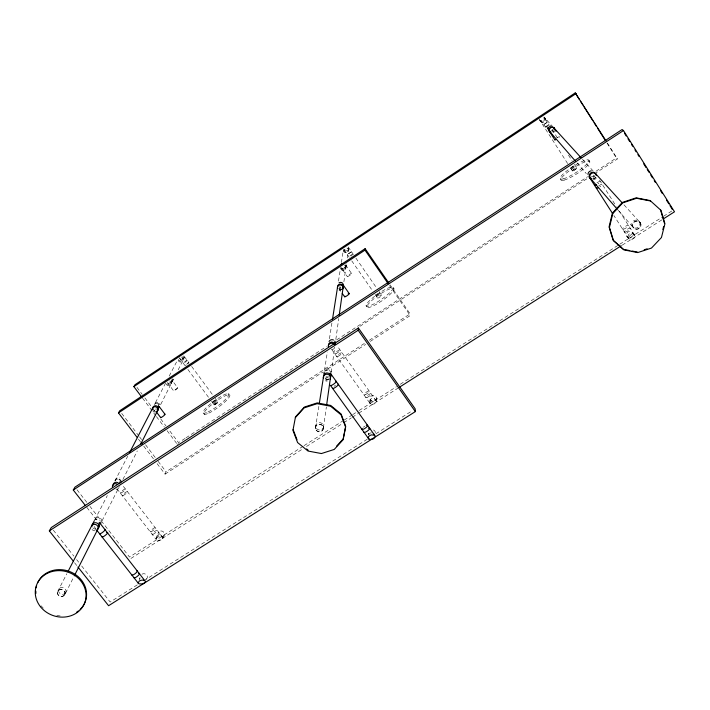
<?xml version="1.0" encoding="UTF-8"?>
<svg xmlns="http://www.w3.org/2000/svg" width="710" height="710" viewBox="0 0 710 710"><rect width="100%" height="100%" fill="white"/><g stroke="black" fill="none" stroke-linecap="round" stroke-linejoin="round"><path stroke-width="0.53" stroke-dasharray="3.55 2.66" d="M331.668 349.382L370.389 403.892L371.694 404.434L374.986 403.706L376.096 402.632L376.495 398.31M368.339 434.964L368.419 433.153A3.514 3.31 2.5 0 0 369.014 434.786M376.398 401.425L374.56 398.834L372.91 398.141L371.303 398.523L370.185 399.872L369.848 401.833L370.389 403.892L369.803 402.881L369.99 398.718M164.125 535.171A3.177 2.902 15.7 0 1 158.694 535.491A3.177 2.902 15.7 0 1 160.886 530.956A3.177 2.902 15.7 0 1 164.125 535.171C163.877 538.828 160.362 541.481 156.874 540.106L156.014 539.316L156.067 538.304L158.339 532.58M162.794 538.641L162.856 537.63L122.679 485.489M172.335 380.587L172.273 381.563L170.187 382.938L167.453 382.521L173.701 390.988L176.417 389.399L177.713 387.802L171.642 379.761L171.589 382.93L170.693 384.003L168.305 383.764M184.351 357.609L183.775 355.87L183.739 358.834L181.751 360.147L179.816 358.497L182.372 358.923L184.351 357.609L177.828 370.54M323.298 427.695L323.529 426.089M323.449 427.757L326.378 406.892M331.224 372.262L334.73 347.243M335.83 339.371L338.75 318.524M343.897 281.79L346.489 263.295M347.243 257.961L348.645 247.923L348.175 246.973L348.308 249.902L347.447 250.932L346.223 251.278L344.022 249.725L346.356 250.355L348.433 248.979L348.645 247.923M315.426 428.254L318.967 405.658M324.47 370.531L327.363 352.027M329.44 338.776L331.978 322.624M338.484 281.098L340.472 268.389M341.386 262.576L343.392 249.76A2.529 2.476 10.1 0 0 345.663 252.05A2.529 2.476 10.1 0 0 348.353 250.275A2.529 2.476 10.1 0 0 347.004 247.364M315.462 428.174L315.71 426.577M369.803 402.881L371.215 400.591L372.839 399.934L375.83 400.413L337.135 345.832M140.039 577.443L139.249 579.431L140.42 578.011L141.991 577.691M548.848 125.137L547.659 125.235L544.606 127.685L548.147 125.785M157.079 463.639L165.066 474.147L166.078 471.777L365.57 342.681M177.677 444.753L178.281 443.351M64.699 594.501A3.825 3.417 18.5 0 0 60.714 589.504A3.825 3.417 18.5 0 0 58.202 594.873A3.825 3.417 18.5 0 0 64.699 594.501L65.746 592.424A3.807 3.408 18.5 0 0 61.779 587.436A3.807 3.408 18.5 0 0 59.267 592.797A3.807 3.408 18.5 0 0 65.746 592.424M64.841 594.607A3.914 3.506 18.5 0 0 60.758 589.486A3.914 3.506 18.5 0 0 58.184 594.989A3.914 3.506 18.5 0 0 64.841 594.607L73.822 576.804M102.08 520.758L119.315 486.581M122.901 479.472L137.314 450.894M160.797 404.318L173.426 379.273M57.679 591.457L66.855 573.724M94.749 519.871L107.334 495.571M114.851 481.052L127.711 456.228M165.643 382.974L154.31 404.869A2.778 2.591 21.2 0 1 157.931 403.679M169.193 376.123L177.198 360.68M352.87 254.65C353.66 252.769 347.057 257.757 350.003 256.727M368.614 434.644L369.821 433.18L371.543 432.789M595.539 176.932L594.376 178.343L592.593 178.849M554.013 130.684L551.67 132.22M156.067 538.304L158.632 536.662L160.451 536.485L162.856 537.63M593.4 177.243L594.687 175.982M187.591 364.044C191.922 359.863 181.449 367.381 186.552 364.798M351.033 256.106L352.089 255.352M185.088 438.416L178.583 442.649L168.669 429.488M186.02 437.813L205.536 425.121M206.468 424.518L326.387 346.542M336.611 339.895L587.596 176.71M595.965 171.27L616.413 157.966L617.443 158.925L592.335 175.237M359.899 326.316L588.617 177.651M369.28 340.276L410.114 313.855L390.109 284.896M165.066 474.147L322.917 372.031M327.558 369.031L365.632 344.403M370.274 341.395L410.202 315.568L410.114 313.855M303.152 446.235L129.486 557.039L89.948 506.363M304.084 445.631L343.303 420.613M344.235 420.018L351.707 415.252M352.639 414.658L358.239 411.081M359.171 410.486L396.526 386.657M400.254 384.27L618.738 244.87M619.67 244.275L662.625 216.869M663.557 216.275L672.894 210.311M130.915 558.459L302.771 448.862M306.507 446.483L342.93 423.249M343.862 422.654L351.335 417.888M352.275 417.294L357.875 413.717M358.807 413.122L398.035 388.104M622.2 245.154L662.359 219.55M137.314 584.845L110.183 602.027L81.41 565.657M143.864 580.7L367.478 439.099M375.901 433.766L412.386 410.655M329.493 376.744L325.855 377.507M177.713 387.802L173.701 390.988M342.016 288.988L340.64 289.361L339.238 288.837M329.192 378.892L327.461 379.317L325.695 378.581M155.366 409.093L156.945 409.031M339.336 288.162L340.809 288.189M341.217 267.83L342.318 268.424L345.016 267.945L346.125 265.904L345.628 264.928L345.761 268.043L344.847 269.143L343.551 269.498L341.217 267.83L347.252 276.474M626.894 236.563L629.868 239.767L631.376 239.847L634.296 237.992L634.926 236.545L634.722 235.241L618.579 209.947M632.69 232.862L634.722 235.241L632.219 234.362L630.595 235.01L629.291 236.235L628.874 238.977L613.884 215.547M539.467 118.978L539.733 120.096L541.792 120.966L543.984 119.511L544.126 117.185L552.522 126.398M567.654 163.566L539.733 120.096L542.271 121.508L543.594 121.108L544.463 120.052L544.126 117.185L549.114 124.969M634.722 235.241L633.16 233.767L631.226 233.182L629.45 233.652L628.306 235.045L628.093 236.998L628.874 238.977M582.448 159.244L593.622 171.509M624.001 204.844L640.411 222.851A4.304 4.082 -33.5 0 1 636.87 229.303A4.304 4.082 -33.5 0 1 633.08 223.339A4.198 3.985 -33.5 0 1 640.278 222.825A4.198 3.985 -33.5 0 1 636.817 229.117A4.198 3.985 -33.5 0 1 633.116 223.304A4.304 4.082 -33.5 0 1 640.411 222.851M639.399 221.866A4.18 3.967 -33.6 0 1 635.956 228.141A4.18 3.967 -33.6 0 1 632.273 222.337A4.18 3.967 -33.6 0 1 639.399 221.866L640.269 222.825M632.353 226.366L633.205 227.342M539.733 120.096L546.522 127.889M576.928 162.838L586.336 173.648M617.975 210.018L633.169 227.475M53.321 530.157L73.875 556.134M76.618 559.595L78.668 562.196M74.532 562.71L77.257 566.154M96.125 529.358L93.738 525.861M76.999 489.767L87.224 502.875M86.815 507.357L97.643 521.229M116.937 488.711L156.014 539.316M121.703 413.389L138.929 436.046M139.586 436.916L141.574 439.534M145.55 444.762L155.481 457.835M158.135 461.322L166.078 471.777M138.441 439.144L140.438 441.762M143.766 446.137L153.75 459.263M136.959 387.376L142.24 394.396M144.884 397.911L152.81 408.436M153.475 409.315L155.454 411.942M160.744 418.962L166.025 425.982M142.497 398.079L155.774 415.696M156.431 416.575L164.4 427.145M167.054 430.668L177.012 443.874M203.779 413.238L204.631 414.383M179.168 357.689L185.257 365.898M187.884 369.448L208.882 397.795M211.5 401.336L214.127 404.877M184.414 356.677L189.037 362.916M191.656 366.458L212.609 394.795M215.228 398.337L217.846 401.878M228.114 393.553L228.957 394.698M324.985 377.747L328.109 382.113M338.75 288.393L341.084 291.721M366.094 305.442L366.928 306.631M344.022 249.725L349.222 257.224M351.743 260.845L372.51 290.736M375.031 294.357L377.542 297.987M345.628 264.928L351.654 273.581A2.662 0.461 -34.9 0 1 348.291 276.279A2.662 0.461 -34.9 0 1 348.415 275.231A2.662 0.461 -34.9 0 1 351.654 273.581M348.175 246.973L353.376 254.482M355.896 258.103L376.025 287.124M379.167 291.659L381.678 295.28A2.494 0.497 -34.8 0 1 378.563 297.836A2.494 0.497 -34.8 0 1 378.59 296.789A2.494 0.497 -34.8 0 1 381.678 295.289M393.18 287.772A16.33 3.231 -34.8 0 1 372.892 304.448A16.33 3.231 -34.8 0 1 372.839 297.73A16.33 3.231 -34.8 0 1 393.18 287.772L394.014 288.97A16.33 3.248 -34.8 0 1 373.735 305.655A16.33 3.248 -34.8 0 1 373.664 298.919A16.33 3.248 -34.8 0 1 394.006 288.97M389.479 285.571L410.202 315.568M560.252 178.778L561.069 180.029M570.591 168.146L572.358 170.897M552.052 129.548L557.927 138.716M568.506 155.215L572.029 160.709M574.381 164.374L576.733 168.039M588.874 160.105L589.682 161.374M599.48 180.029L616.227 206.264M607.396 143.047L617.443 158.925M607.006 143.092L616.413 157.966M161.995 536.84L160.966 535.171L159.519 534.399L158.064 534.71L156.537 538.003L156.874 540.106M595.761 177.172A3.523 3.381 -38.1 0 1 592.806 179.089M596.941 182.79A3.506 0.745 -32.6 0 1 600.385 181.44A3.506 0.745 -32.6 0 1 597.935 183.917M373.451 429.967A3.514 3.31 2.5 0 1 375.421 432.727M363.334 427.251A3.55 0.95 -35.7 0 1 364.807 426.169M141.929 574.239A3.417 3.088 15.4 0 1 146.677 575.1A3.417 3.088 15.4 0 1 145.967 579.422M594.474 175.734A3.506 3.364 -38.2 0 1 593.249 177.065M556.844 137.944A2.796 0.479 -33.1 0 1 559.329 136.728A2.796 0.479 -33.1 0 1 558.61 137.855M552.957 129.504A2.787 2.698 -44.9 0 1 550.64 131.039M554.528 131.252A2.813 2.725 -44.6 0 1 553.552 132.335M346.294 264.723A2.662 2.591 9.6 0 1 342.495 267.235M344.359 265.513A2.689 2.618 9.5 0 1 345.788 268.593A2.689 2.618 9.5 0 1 342.939 270.474A2.689 2.618 9.5 0 1 340.525 268.043M173.125 379.016A2.609 2.449 21.8 0 1 169.512 381.403M169.584 380.88A2.636 2.476 21.7 0 1 171.074 383.817A2.636 2.476 21.7 0 1 168.368 385.601A2.636 2.476 21.7 0 1 165.945 383.285M171.119 380.791A2.627 2.467 21.8 0 1 170.569 384.243A2.627 2.467 21.8 0 1 166.921 383.56M340.853 287.896A2.831 2.751 9.1 0 1 339.416 287.621M345.522 265.7A2.68 2.609 9.5 0 1 344.199 269.631A2.68 2.609 9.5 0 1 340.64 267.333M154.851 403.83A2.769 2.583 21.2 0 1 158.463 402.632M159.572 403.529A2.769 2.583 21.2 0 1 160.096 404.806M155.419 412.031A2.796 2.609 21.1 0 1 152.881 410.868M340.969 287.097A2.822 2.742 9.1 0 1 339.54 286.822M340.48 290.47A2.849 2.769 9 0 1 339.025 290.195M154.549 410.699A2.787 2.6 21.1 0 1 153.422 409.803M115.011 480.75A3.239 2.973 19.8 0 1 117.576 479.081M598.823 185.736A3.506 0.754 -32.5 0 1 602.266 184.396A3.506 0.754 -32.5 0 1 599.826 186.872M593.888 175.086A3.497 3.355 -38.3 0 1 590.968 176.985M596.356 177.837A3.541 3.39 -38 0 1 593.391 179.754M334.57 347.802A3.346 3.213 8.1 0 1 331.818 349.586M115.508 480.856A3.231 2.964 19.8 0 1 119.946 477.972M118.588 488.027A3.266 2.991 19.8 0 1 115.996 489.705M94.252 520.847A3.479 3.168 19.3 0 1 100.181 520.483M327.798 376.983A3.577 3.408 7.9 0 1 325.988 376.637M329.049 370.505A3.577 3.408 7.9 0 1 330.461 371.676M95.096 519.205A3.47 3.159 19.3 0 1 101.681 520.412M95.14 530.814A3.514 3.195 19.2 0 1 91.253 527.796M334.082 386.338A3.577 0.825 -35.6 0 1 335.564 385.246M325.677 369.484A3.568 3.399 7.9 0 1 331.25 372.093M327.195 381.092A3.612 3.443 7.8 0 1 325.366 380.746M329.138 379.229A3.594 3.435 7.9 0 1 325.562 379.459M95.992 529.128A3.506 3.186 19.2 0 1 92.114 526.119M60.172 615.925A25.631 22.933 18.5 0 1 56.818 615.392M43.292 608.15A25.631 22.933 18.5 0 1 41.136 605.79M543.789 117.008A2.654 2.565 -46.6 0 1 544.881 120.505A2.654 2.565 -46.6 0 1 541.357 121.712A2.654 2.565 -46.6 0 1 540.266 118.215M346.196 265.425A2.662 2.6 9.6 0 1 342.389 267.936M544.117 117.372A2.654 2.574 -46.5 0 1 545.386 120.451A2.654 2.574 -46.5 0 1 542.547 122.333A2.654 2.574 -46.5 0 1 540.283 119.91M346.915 247.994A2.538 2.485 10.1 0 1 348.264 250.905A2.538 2.485 10.1 0 1 345.566 252.689A2.538 2.485 10.1 0 1 343.294 250.39M181.52 357.538A2.494 2.352 22.4 0 1 182.923 360.334A2.494 2.352 22.4 0 1 180.358 362.029A2.494 2.352 22.4 0 1 178.068 359.828M341.98 289.201A2.849 2.76 9 0 1 339.149 289.387M172.166 378.732A2.618 2.458 21.8 0 1 169.033 382.344M181.946 356.695A2.485 2.343 22.4 0 1 183.215 359.872A2.485 2.343 22.4 0 1 179.958 360.955A2.485 2.343 22.4 0 1 178.698 357.778M547.357 122.218L542.964 125.129L547.357 122.218M351.494 251.757L347.341 254.508L351.494 251.757M187.165 360.44C182.275 365.393 182.355 361.825 187.165 360.44M151.026 531.754A3.257 0.754 -37.9 0 0 155.321 528.178A3.257 0.754 -37.9 0 0 151.931 529.518A3.257 0.754 -37.9 0 0 151.026 531.754M370.54 400.227A3.266 3.097 2.4 0 0 376.176 399.881A3.266 3.097 2.4 0 0 373.016 395.417A3.266 3.097 2.4 0 0 370.54 400.227M365.197 394.742A3.293 0.817 -35.4 0 0 369.324 391.237A3.293 0.817 -35.4 0 0 365.277 392.976A3.293 0.817 -35.4 0 0 365.197 394.742M335.99 353.615A3.319 0.701 -35.4 0 0 340.196 350.145A3.319 0.701 -35.4 0 0 336.194 352A3.319 0.701 -35.4 0 0 335.99 353.615M367.123 397.458A3.293 0.825 -35.4 0 0 371.25 393.952A3.293 0.825 -35.4 0 0 367.203 395.683A3.293 0.825 -35.4 0 0 367.123 397.458M628.155 237.69A3.443 3.266 -32.3 0 0 633.187 234.486A3.443 3.266 -32.3 0 0 628.03 231.948A3.443 3.266 -32.3 0 0 628.155 237.69M623.282 229.25A3.479 0.861 -32.1 0 0 628.35 226.011A3.479 0.861 -32.1 0 0 624.96 226.641A3.479 0.861 -32.1 0 0 623.282 229.25M625.137 232.161A3.479 0.87 -32.1 0 0 630.205 228.913A3.479 0.87 -32.1 0 0 626.815 229.534A3.479 0.87 -32.1 0 0 625.137 232.161M121.064 492.953A3.284 0.648 -37.5 0 0 125.439 489.394A3.284 0.648 -37.5 0 0 122.102 490.841A3.284 0.648 -37.5 0 0 121.064 492.953M153.005 534.319A3.257 0.754 -37.9 0 0 157.292 530.743A3.257 0.754 -37.9 0 0 153.901 532.074A3.257 0.754 -37.9 0 0 153.005 534.319M337.951 356.376A3.319 0.71 -35.4 0 0 342.149 352.905A3.319 0.71 -35.4 0 0 338.146 354.752A3.319 0.71 -35.4 0 0 337.951 356.376M123.079 495.553A3.284 0.657 -37.5 0 0 127.445 492.003A3.284 0.657 -37.5 0 0 124.099 493.441A3.284 0.657 -37.5 0 0 123.079 495.553M316.119 430.127A4.038 3.807 7.5 0 0 323.077 429.692A4.038 3.807 7.5 0 0 319.118 424.207A4.038 3.807 7.5 0 0 316.119 430.127M316.145 429.994A3.941 3.719 7.5 0 0 322.935 429.577A3.941 3.719 7.5 0 0 319.065 424.225A3.941 3.719 7.5 0 0 316.145 429.994M316.394 428.387A3.923 3.701 7.5 0 0 323.156 427.97A3.923 3.701 7.5 0 0 319.305 422.627A3.923 3.701 7.5 0 0 316.394 428.387M572.819 170.897A2.609 0.515 -32.8 0 0 576.6 168.43A2.609 0.515 -32.8 0 0 574.212 169.078A2.547 0.497 -32.8 0 0 572.855 170.853A2.547 0.497 -32.8 0 0 576.547 168.447A2.547 0.497 -32.8 0 0 574.212 169.078A2.609 0.515 -32.8 0 0 572.819 170.897M214.748 404.691A2.449 0.47 -36.4 0 0 217.961 402.091A2.449 0.47 -36.4 0 0 215.254 403.351A2.449 0.47 -36.4 0 0 214.748 404.691M214.784 404.638A2.396 0.453 -36.4 0 0 217.926 402.1A2.396 0.453 -36.4 0 0 215.281 403.333A2.396 0.453 -36.4 0 0 214.784 404.638M571.231 168.332A2.547 0.497 -32.9 0 0 574.922 165.918A2.547 0.497 -32.9 0 0 572.597 166.557A2.547 0.497 -32.9 0 0 571.231 168.332M564.193 180.091A17.075 3.372 -32.8 0 0 588.918 163.895A17.075 3.372 -32.8 0 0 573.085 168.217A17.075 3.372 -32.8 0 0 564.193 180.091M563.376 178.822A17.075 3.355 -32.8 0 0 588.102 162.617A17.075 3.355 -32.8 0 0 572.287 166.965A17.075 3.355 -32.8 0 0 563.376 178.822M376.921 295.387A2.441 0.479 -34.8 0 0 379.965 292.902A2.441 0.479 -34.8 0 0 376.957 294.375A2.441 0.479 -34.8 0 0 376.921 295.387M213.08 402.348A2.396 0.453 -36.3 0 0 216.222 399.801A2.396 0.453 -36.3 0 0 213.586 401.043A2.396 0.453 -36.3 0 0 213.08 402.348M208.82 413.113A16.064 3.08 -36.4 0 0 229.783 396.065A16.064 3.08 -36.4 0 0 211.935 404.46A16.064 3.08 -36.4 0 0 208.82 413.113M207.968 411.96A16.064 3.062 -36.4 0 0 228.939 394.911A16.064 3.062 -36.4 0 0 211.092 403.324A16.064 3.062 -36.4 0 0 207.968 411.96"/><path stroke-width="1.06" d="M138.166 583.087L139.222 581.037L140.953 580.31L142.932 580.079L145.559 581.179L145.514 582.218L142.781 583.948L139.124 583.868L138.166 583.087L96.791 530.21M159.155 407.575L158.454 405.73L158.383 409.111L157.434 410.256M77.931 567.015L108.594 605.719L415.341 411.605L358.177 330.256L358.373 327.976L51.271 527.557L49.318 530.885L73.165 560.989M388.219 283.752L364.984 250.115L365.1 248.686L119.724 410.77L118.481 412.892L137.11 437.387M326.68 404.7L330.683 376.149M339.211 315.24L343.214 286.716M319.305 403.502L323.52 376.602A3.594 3.435 7.9 0 1 327.754 372.998A3.594 3.435 7.9 0 1 330.345 377.889M332.484 319.393L337.543 287.089A2.849 2.76 9 0 1 340.898 284.186A2.849 2.76 9 0 1 342.939 288.118M330.416 377.409L330.807 375.279L330.256 373.061L374.694 435.31L375.306 436.339L373.788 438.727L370.238 439.552L368.827 439.02L330.372 385.281A3.577 0.817 -35.6 0 0 333.94 383.941A3.577 0.817 -35.6 0 0 335.936 381.199M342.983 287.825L342.841 284.488L349.249 293.647M99.072 526.722L99.258 522.303L144.609 580.398M662.847 229.596L663.655 226.419M74.319 575.81L98.761 527.344M140.793 443.998L158.179 409.51M67.876 571.754L94.199 520.936M129.744 452.305L153.112 407.185M85.457 505.627L73.272 490.015L74.958 487.14L622.137 129.513L623.469 130.56L674.5 211.802L663.291 218.946M141.831 397.201L133.87 386.63L134.971 384.749L575.251 92.904L606.216 141.184M295.333 417.658L304.164 407.877L317.086 403.679L330.603 406.218L341.048 414.817L345.61 427.109L343.099 439.774L334.241 449.439L321.417 453.548L308.025 451.045L297.614 442.578L292.946 430.366L295.493 416.877L304.306 407.096L317.21 402.907L330.709 405.454L341.128 414.028L345.681 426.302L343.178 438.957L336.549 446.191M133.87 386.63L576.103 93.56M118.481 412.892L364.984 250.115M73.272 490.015L623.469 130.56M49.318 530.885L358.177 330.256M398.967 387.509L621.259 245.749M644.174 249.787L647.112 248.82M624.525 249.565L629.85 250.595M631.989 251.012L637.314 252.041M650.6 201.01L636.577 198.276L622.723 202.882L612.792 213.568L609.437 227.413L613.502 240.69L623.868 249.885L637.749 252.574L651.487 248.056L661.445 237.522L664.942 223.721L660.983 210.346L650.147 200.566L636.151 197.833L622.315 202.439L612.402 213.106L609.056 226.925L613.112 240.184L623.46 249.352M306.56 448.906L308.167 450.211M612.712 213.719L589.131 176.861L590.188 177.748M550.17 131.82L548.963 130.711L554.829 139.843M589.131 176.861L590.676 178.299M119.733 481.983L120.656 482.862M554.128 128.155L580.957 157.602M595.663 173.746L621.765 202.385M549.442 131.252L575.482 161.179M589.753 177.58L617.247 209.184M373.327 433.561L374.694 435.31L371.463 434.866L369.715 435.594L368.525 436.73L368.197 437.99L368.827 439.02L368.446 437.529M141.104 442.641L142.435 444.389M156.83 412.519L160.655 417.595M159.2 406.573L164.924 414.187M358.373 327.976L415.19 408.88L415.341 411.605M342.247 293.381L344.581 296.709M365.1 248.686L388.858 283.086M553.898 128.803L553.64 127.623L555.983 131.279M575.251 92.904L579.369 99.409M580.54 101.264L582.892 104.982M584.073 106.846L592.894 120.789M594.066 122.644L596.418 126.362M597.598 128.226L605.24 140.305M624.472 133.232L626.22 136.018M627.968 138.805L629.717 141.592M631.465 144.379L632.637 146.233M634.971 149.943L636.133 151.807M637.891 154.594L639.053 156.448M643.721 163.877L646.056 167.595M647.218 169.45L648.976 172.237M650.724 175.024L652.472 177.811M654.221 180.597L655.392 182.452M660.637 190.812L662.394 193.599M666.477 200.096L668.811 203.814M669.974 205.669L672.308 209.388M330.256 373.061L330.958 374.214M335.271 343.4L334.632 342.291L335.138 344.323M342.841 284.488L343.383 285.509M293.115 429.559L296.993 439.721M553.64 127.623L554.217 129.149M660.513 209.885L664.453 223.242M591.066 178.751A3.523 3.381 -38.1 0 1 589.415 174.713A3.523 3.381 -38.1 0 1 593.214 172.246A3.523 3.381 -38.1 0 1 596.178 175.432M596.4 184.795A3.506 0.745 -32.6 0 1 594.652 184.715M368.339 428.299A3.55 0.959 -35.7 0 1 369.555 428.92A3.55 0.959 -35.7 0 1 366.253 431.76A3.55 0.959 -35.7 0 1 363.893 432.115M366.262 425.396A3.55 0.95 -35.7 0 1 367.256 426.337A3.55 0.95 -35.7 0 1 363.218 429.31A3.55 0.95 -35.7 0 1 362.242 428.37M136.56 570.742A3.532 0.861 -38.5 0 1 137.03 571.79A3.532 0.861 -38.5 0 1 133.569 574.692A3.532 0.861 -38.5 0 1 131.918 574.647M550.49 132.193A2.813 2.716 -44.7 0 1 549.149 128.945A2.813 2.716 -44.7 0 1 552.167 126.957A2.813 2.716 -44.7 0 1 554.545 129.513M587.986 174.474A3.506 3.364 -38.2 0 1 591.332 170.826M105.089 529.349A3.559 0.745 -38 0 1 102.4 532.491A3.559 0.745 -38 0 1 99.613 533.361M138.69 573.467A3.523 0.87 -38.6 0 1 139.16 574.523A3.523 0.87 -38.6 0 1 135.716 577.425A3.523 0.87 -38.6 0 1 134.048 577.381M556.267 139.391A2.796 0.479 -33.1 0 1 554.98 139.453M550.783 132.53A2.813 2.725 -44.6 0 1 549.442 129.273A2.813 2.725 -44.6 0 1 552.46 127.285A2.813 2.725 -44.6 0 1 554.847 129.85M547.792 128.492A2.787 2.698 -44.9 0 1 548.111 127.099M157.931 403.679A2.778 2.591 21.2 0 1 159.049 404.567M339.034 282.864A2.831 2.751 9.1 0 1 342.974 283.618M164.276 414.383A2.787 0.488 -36.6 0 1 164.72 414.835A2.787 0.488 -36.6 0 1 161.969 417.036A2.787 0.488 -36.6 0 1 160.575 417.338M152.348 409.581A2.796 2.609 21.1 0 1 154.319 406.848A2.796 2.609 21.1 0 1 157.584 408.339A2.796 2.609 21.1 0 1 156.75 411.596M348.157 293.816A2.831 0.524 -35 0 1 348.894 294.197A2.831 0.524 -35 0 1 345.672 296.54A2.831 0.524 -35 0 1 344.936 296.159M337.419 287.887A2.849 2.769 9 0 1 340.782 284.985A2.849 2.769 9 0 1 342.823 288.926M119.218 479.392A3.239 2.973 19.8 0 1 121.144 481.895M152.898 408.516A2.787 2.6 21.1 0 1 154.86 405.792A2.787 2.6 21.1 0 1 158.126 407.283A2.787 2.6 21.1 0 1 157.292 410.531M598.29 187.751A3.506 0.754 -32.5 0 1 596.533 187.662M591.643 179.417A3.541 3.39 -38 0 1 590.755 174.056A3.541 3.39 -38 0 1 596.258 174.394M328.215 346.595A3.346 3.213 8.1 0 1 334.303 344.59M112.393 486.882A3.266 2.991 19.8 0 1 116.875 483.971M100.855 522.063A3.479 3.168 19.3 0 1 100.607 523.687M113.147 485.436A3.257 2.991 19.8 0 1 118.934 483.563M323.955 373.797A3.577 3.408 7.9 0 1 324.292 372.067M325.491 370.735A3.577 3.408 7.9 0 1 327.23 370.167M328.393 345.495A3.337 3.204 8.2 0 1 334.463 343.489M106.811 532.651A3.559 0.754 -38 0 1 107.192 533.583A3.559 0.754 -38 0 1 103.678 536.467A3.559 0.754 -38 0 1 102.089 536.529M91.501 526.154A3.514 3.195 19.2 0 1 96.844 525.16A3.514 3.195 19.2 0 1 96.808 530.272M338.049 384.145A3.577 0.825 -35.6 0 1 336.061 386.906A3.577 0.825 -35.6 0 1 332.484 388.228M323.316 377.88A3.612 3.443 7.8 0 1 327.567 374.276A3.612 3.443 7.8 0 1 330.168 379.175M92.114 526.119A3.506 3.186 19.2 0 1 94.536 522.782A3.506 3.186 19.2 0 1 98.654 524.619A3.506 3.186 19.2 0 1 97.652 528.595M37.728 582.626A25.631 22.933 18.5 0 1 74.683 574.053A25.631 22.933 18.5 0 1 80.088 609.482M78.393 610.946A25.631 22.933 18.5 0 1 76.591 612.206M35.935 593.356A25.631 22.933 18.5 0 1 35.828 591.155M36.121 587.818A25.631 22.933 18.5 0 1 36.609 585.644M548.564 130.249A2.796 2.707 -44.8 0 1 548.466 127.507M549.433 126.433A2.796 2.707 -44.8 0 1 550.791 125.963M341.137 264.457A2.662 2.6 9.6 0 1 342.034 263.445M329.076 341.466A3.319 3.186 8.2 0 1 333.496 340.01M334.8 341.093A3.319 3.186 8.2 0 1 335.377 342.664M40.426 606.668A25.675 22.96 18.5 0 0 84.1 604.316A25.675 22.96 18.5 0 0 57.483 570.68A25.675 22.96 18.5 0 0 40.426 606.668"/></g></svg>
